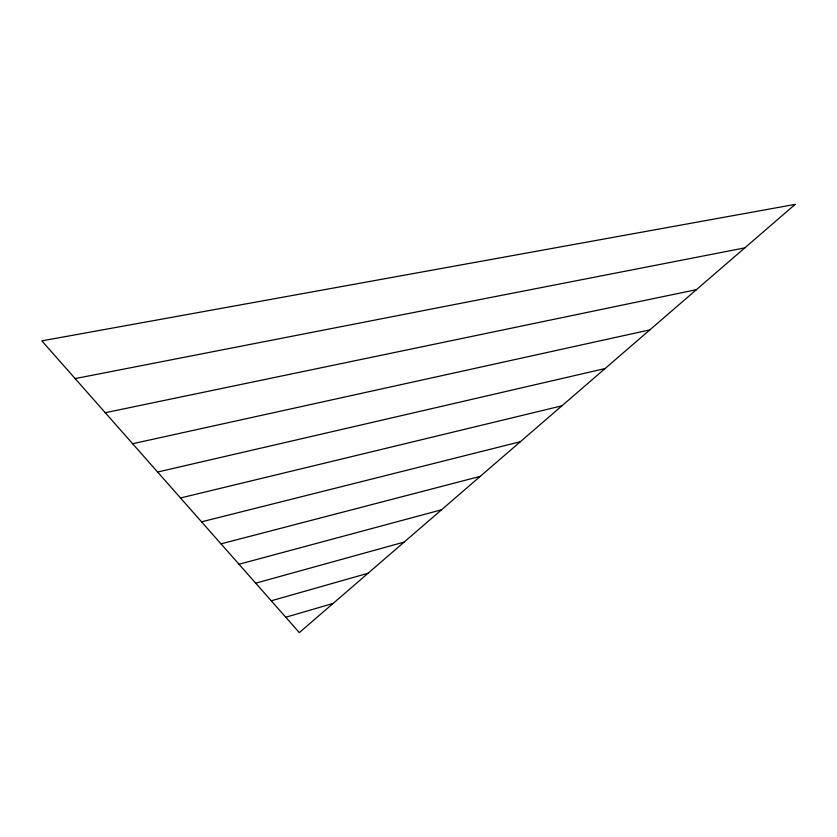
<?xml version="1.0" encoding="UTF-8"?>
<svg xmlns="http://www.w3.org/2000/svg" width="837" height="837" viewBox="0 0 837 837"><rect width="100%" height="100%" fill="white"/><g stroke="black" fill="none" stroke-linecap="round" stroke-linejoin="round"><path stroke-width="1.26" d="M285.762 617.235L333.116 603.435M271.251 600.788L368.039 573.272M255.703 583.169L404.166 542.083M238.995 564.243L441.538 509.796M220.999 543.862L480.25 476.358M201.56 521.838L520.352 441.716M180.51 497.973L561.941 405.809M157.607 472.026L605.088 368.542M132.623 443.725L649.878 329.862M105.263 412.714L696.415 289.665M75.142 378.586L744.804 247.867M795.15 204.385L299.332 632.615L41.85 340.868L795.15 204.385"/></g></svg>
